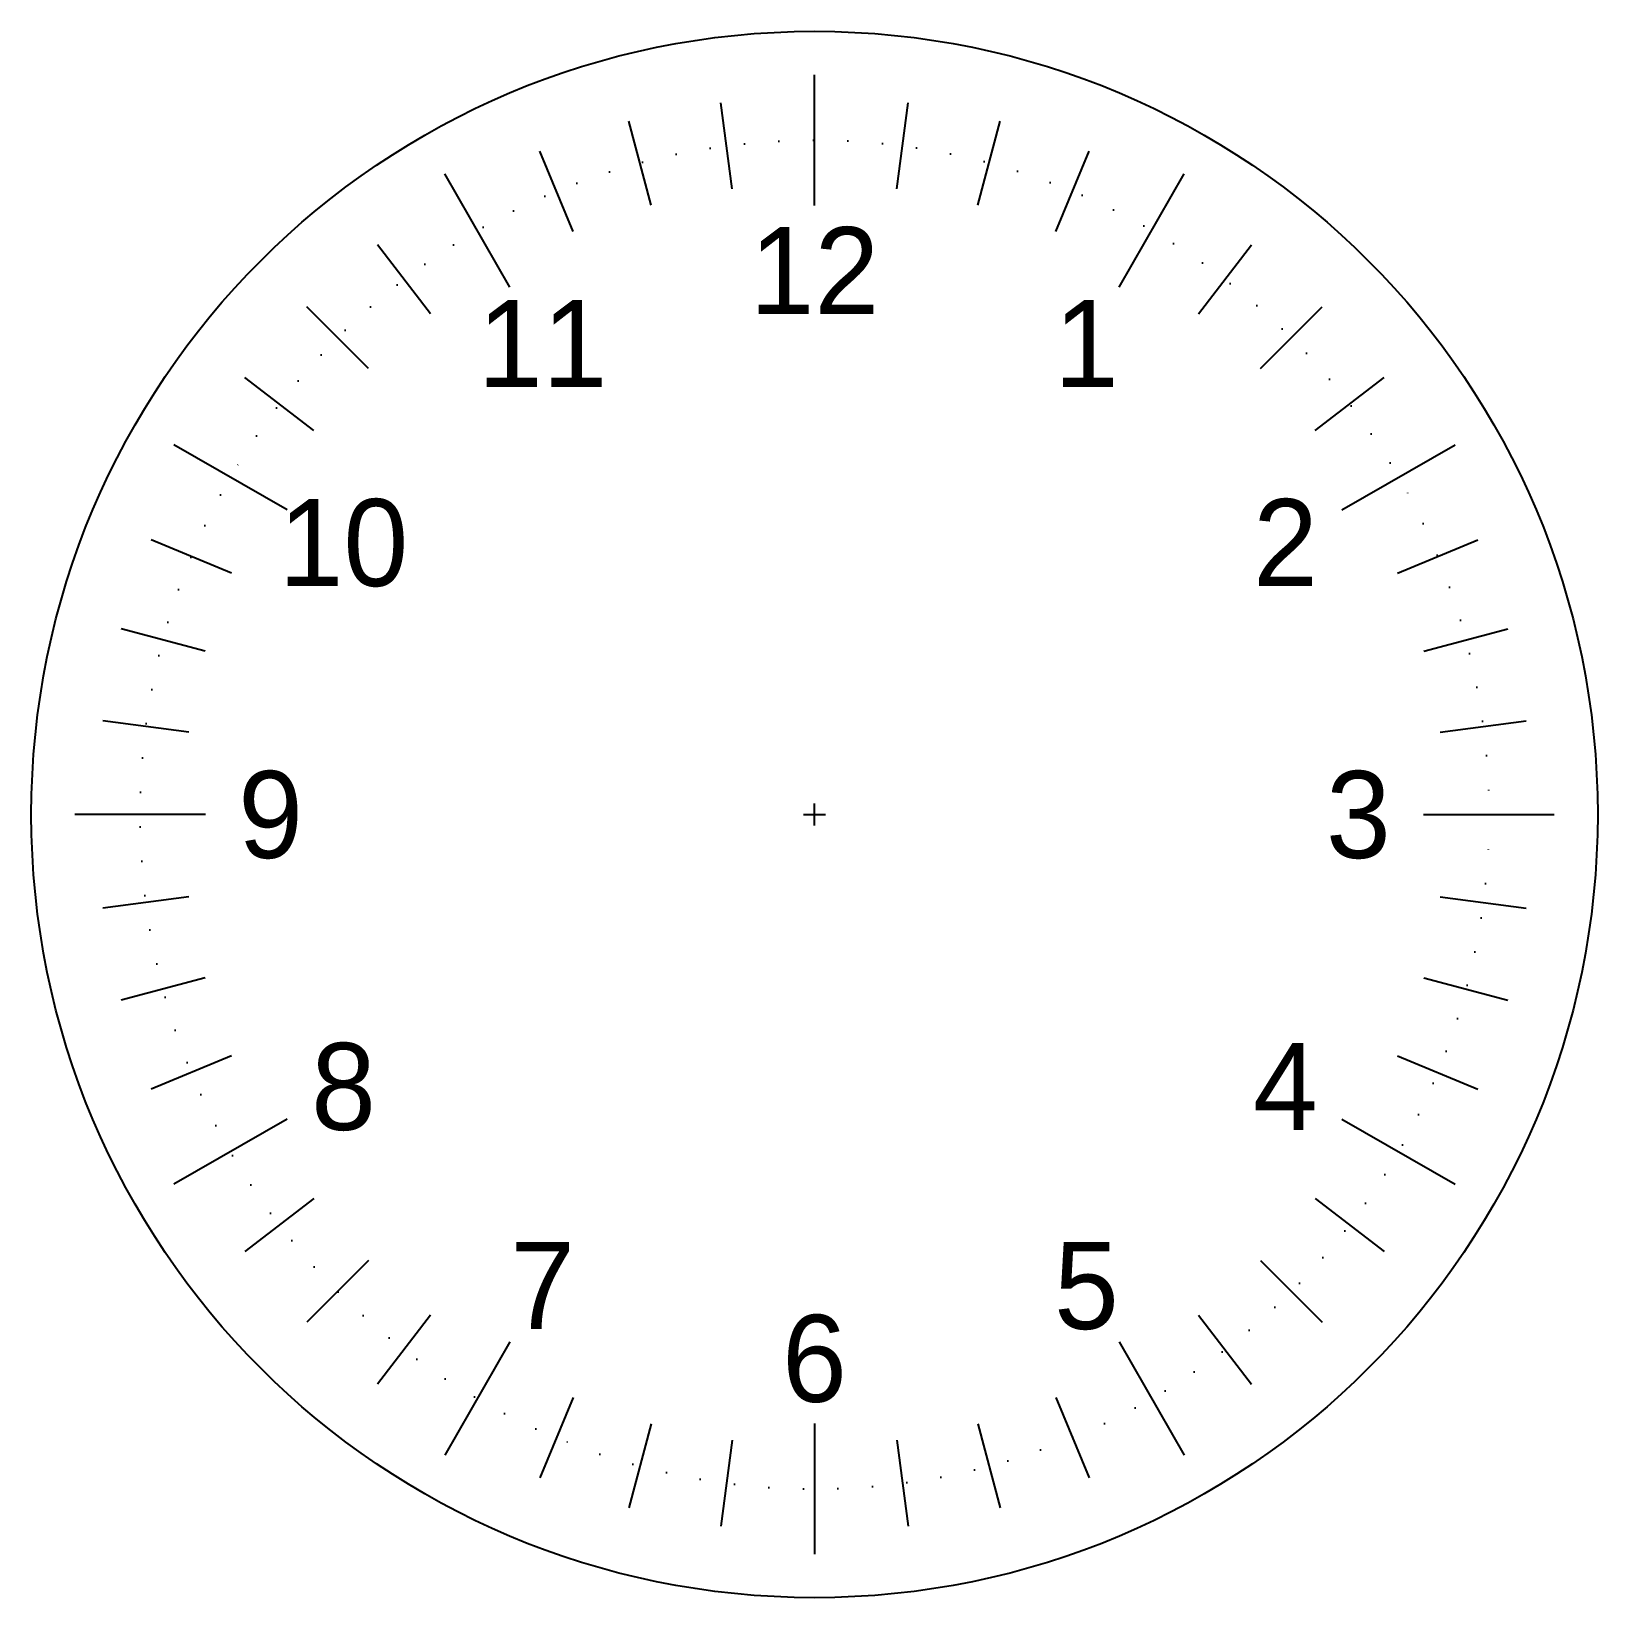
# Model space of a CAD drawing. Header units: millimetres. Extents: x -144 to 144, y -144 to 144.
import ezdxf
from ezdxf.enums import TextEntityAlignment as Align

# ---------------------------------------------------------------- set-up
doc = ezdxf.new("R2010")
doc.units = ezdxf.units.MM
doc.linetypes.add('DOT', pattern=[6.35, 0.1, -6.25])
for name, color, linetype, lineweight, true_color in [('face', 7, 'Continuous', 25, 0x000000), ('hour_divider', 7, 'Continuous', 25, 0x000000), ('hour_marks', 7, 'Continuous', 25, 0x000000), ('numbers', 7, 'Continuous', 25, 0x000000)]:
    doc.layers.add(name, color=color, linetype=linetype, lineweight=lineweight, true_color=true_color)
doc.styles.add('textstyle0', font='')
doc.styles.add('textstyle1', font='')
doc.styles.add('textstyle10', font='')
doc.styles.add('textstyle11', font='')
doc.styles.add('textstyle2', font='')
doc.styles.add('textstyle3', font='')
doc.styles.add('textstyle4', font='')
doc.styles.add('textstyle5', font='')
doc.styles.add('textstyle6', font='')
doc.styles.add('textstyle7', font='')
doc.styles.add('textstyle8', font='')
doc.styles.add('textstyle9', font='')
doc.styles.get('textstyle0').set_extended_font_data('Ubuntu')
doc.styles.get('textstyle1').set_extended_font_data('Ubuntu')
doc.styles.get('textstyle10').set_extended_font_data('Ubuntu')
doc.styles.get('textstyle11').set_extended_font_data('Ubuntu')
doc.styles.get('textstyle2').set_extended_font_data('Ubuntu')
doc.styles.get('textstyle3').set_extended_font_data('Ubuntu')
doc.styles.get('textstyle4').set_extended_font_data('Ubuntu')
doc.styles.get('textstyle5').set_extended_font_data('Ubuntu')
doc.styles.get('textstyle6').set_extended_font_data('Ubuntu')
doc.styles.get('textstyle7').set_extended_font_data('Ubuntu')
doc.styles.get('textstyle8').set_extended_font_data('Ubuntu')
doc.styles.get('textstyle9').set_extended_font_data('Ubuntu')

msp = doc.modelspace()

# ---------------------------------------------------------------- linework, layer by layer
at = {"layer": 'face'}
for p, q in [((-2, 0), (2, 0)), ((0, -2), (0, 2))]:
    msp.add_line(p, q, dxfattribs=at)
msp.add_circle((0, 0), 144, dxfattribs=at)
at = {"layer": 'face', "linetype": 'DOT'}
msp.add_circle((0, 0), 124, dxfattribs=at)
at = {"layer": 'hour_divider'}
for p, q in [((-15.14, 115.01), (-17.23, 130.87)), ((15.14, 115.01), (17.23, 130.87)), ((-30.02, 112.05), (-34.16, 127.5)), ((30.02, 112.05), (34.16, 127.5)), ((-44.39, 107.17), (-50.51, 121.95)), ((44.39, 107.17), (50.51, 121.95)), ((-70.62, 92.03), (-80.36, 104.72)), ((70.62, 92.03), (80.36, 104.72)), ((-82.02, 82.02), (-93.34, 93.34)), ((82.02, 82.02), (93.34, 93.34)), ((-92.03, 70.62), (-104.72, 80.36)), ((92.03, 70.62), (104.72, 80.36)), ((-107.17, 44.39), (-121.95, 50.51)), ((107.17, 44.39), (121.95, 50.51)), ((-112.05, 30.02), (-127.5, 34.16)), ((112.05, 30.02), (127.5, 34.16)), ((-115.01, 15.14), (-130.87, 17.23)), ((115.01, 15.14), (130.87, 17.23)), ((-115.01, -15.14), (-130.87, -17.23)), ((115.01, -15.14), (130.87, -17.23)), ((-112.05, -30.02), (-127.5, -34.16)), ((112.05, -30.02), (127.5, -34.16)), ((-107.17, -44.39), (-121.95, -50.51)), ((107.17, -44.39), (121.95, -50.51)), ((-92.03, -70.62), (-104.72, -80.36)), ((92.03, -70.62), (104.72, -80.36)), ((-82.02, -82.02), (-93.34, -93.34)), ((82.02, -82.02), (93.34, -93.34)), ((-70.62, -92.03), (-80.36, -104.72)), ((70.62, -92.03), (80.36, -104.72)), ((-44.39, -107.17), (-50.51, -121.95)), ((44.39, -107.17), (50.51, -121.95)), ((-30.02, -112.05), (-34.16, -127.5)), ((30.02, -112.05), (34.16, -127.5)), ((-15.14, -115.01), (-17.23, -130.87)), ((15.14, -115.01), (17.23, -130.87))]:
    msp.add_line(p, q, dxfattribs=at)
at = {"layer": 'hour_marks'}
for p, q in [((0, 112), (0, 136)), ((0, 112), (0, 136)), ((-56, 96.99), (-68, 117.78)), ((56, 96.99), (68, 117.78)), ((-96.99, 56), (-117.78, 68)), ((96.99, 56), (117.78, 68)), ((-112, 0), (-136, 0)), ((112, 0), (136, 0)), ((-96.99, -56), (-117.78, -68)), ((96.99, -56), (117.78, -68)), ((-56, -96.99), (-68, -117.78)), ((56, -96.99), (68, -117.78)), ((0, -112), (0, -136))]:
    msp.add_line(p, q, dxfattribs=at)

# ---------------------------------------------------------------- texts
at = {"layer": 'numbers'}
for s, style, p in [('12', 'textstyle0', (0, 100)), ('11', 'textstyle1', (-50, 86.6)), ('1', 'textstyle11', (50, 86.6)), ('10', 'textstyle2', (-86.6, 50)), ('2', 'textstyle10', (86.6, 50)), ('9', 'textstyle3', (-100, 0)), ('3', 'textstyle9', (100, 0)), ('8', 'textstyle4', (-86.6, -50)), ('4', 'textstyle8', (86.6, -50)), ('7', 'textstyle5', (-50, -86.6)), ('5', 'textstyle7', (50, -86.6)), ('6', 'textstyle6', (0, -100))]:
    msp.add_text(s, height=16, dxfattribs=dict(at, style=style)).set_placement(p, align=Align.MIDDLE_CENTER)

doc.saveas('drawing.dxf')
